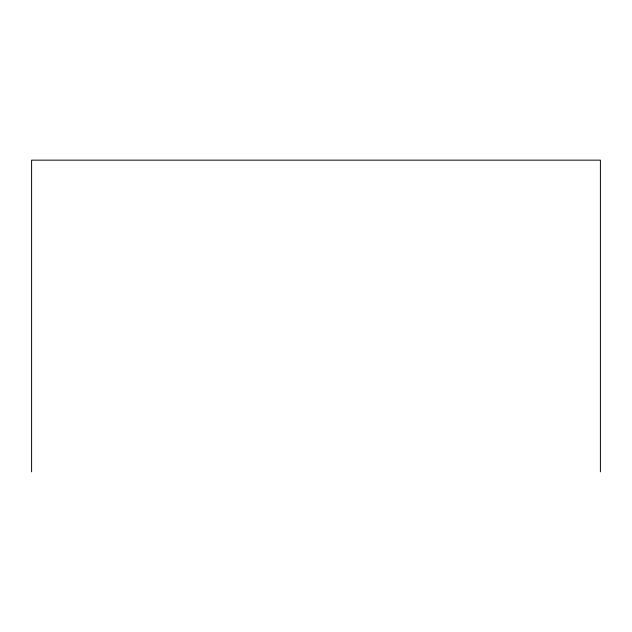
<?xml version="1.0" encoding="UTF-8"?>
<svg xmlns="http://www.w3.org/2000/svg" width="632" height="632" viewBox="0 0 632 632"><rect width="100%" height="100%" fill="white"/><g stroke="black" fill="none" stroke-linecap="round" stroke-linejoin="round"><path stroke-width="0.95" d="M600.4 471.851L600.4 160.149L31.6 160.149L31.6 471.851"/></g></svg>
